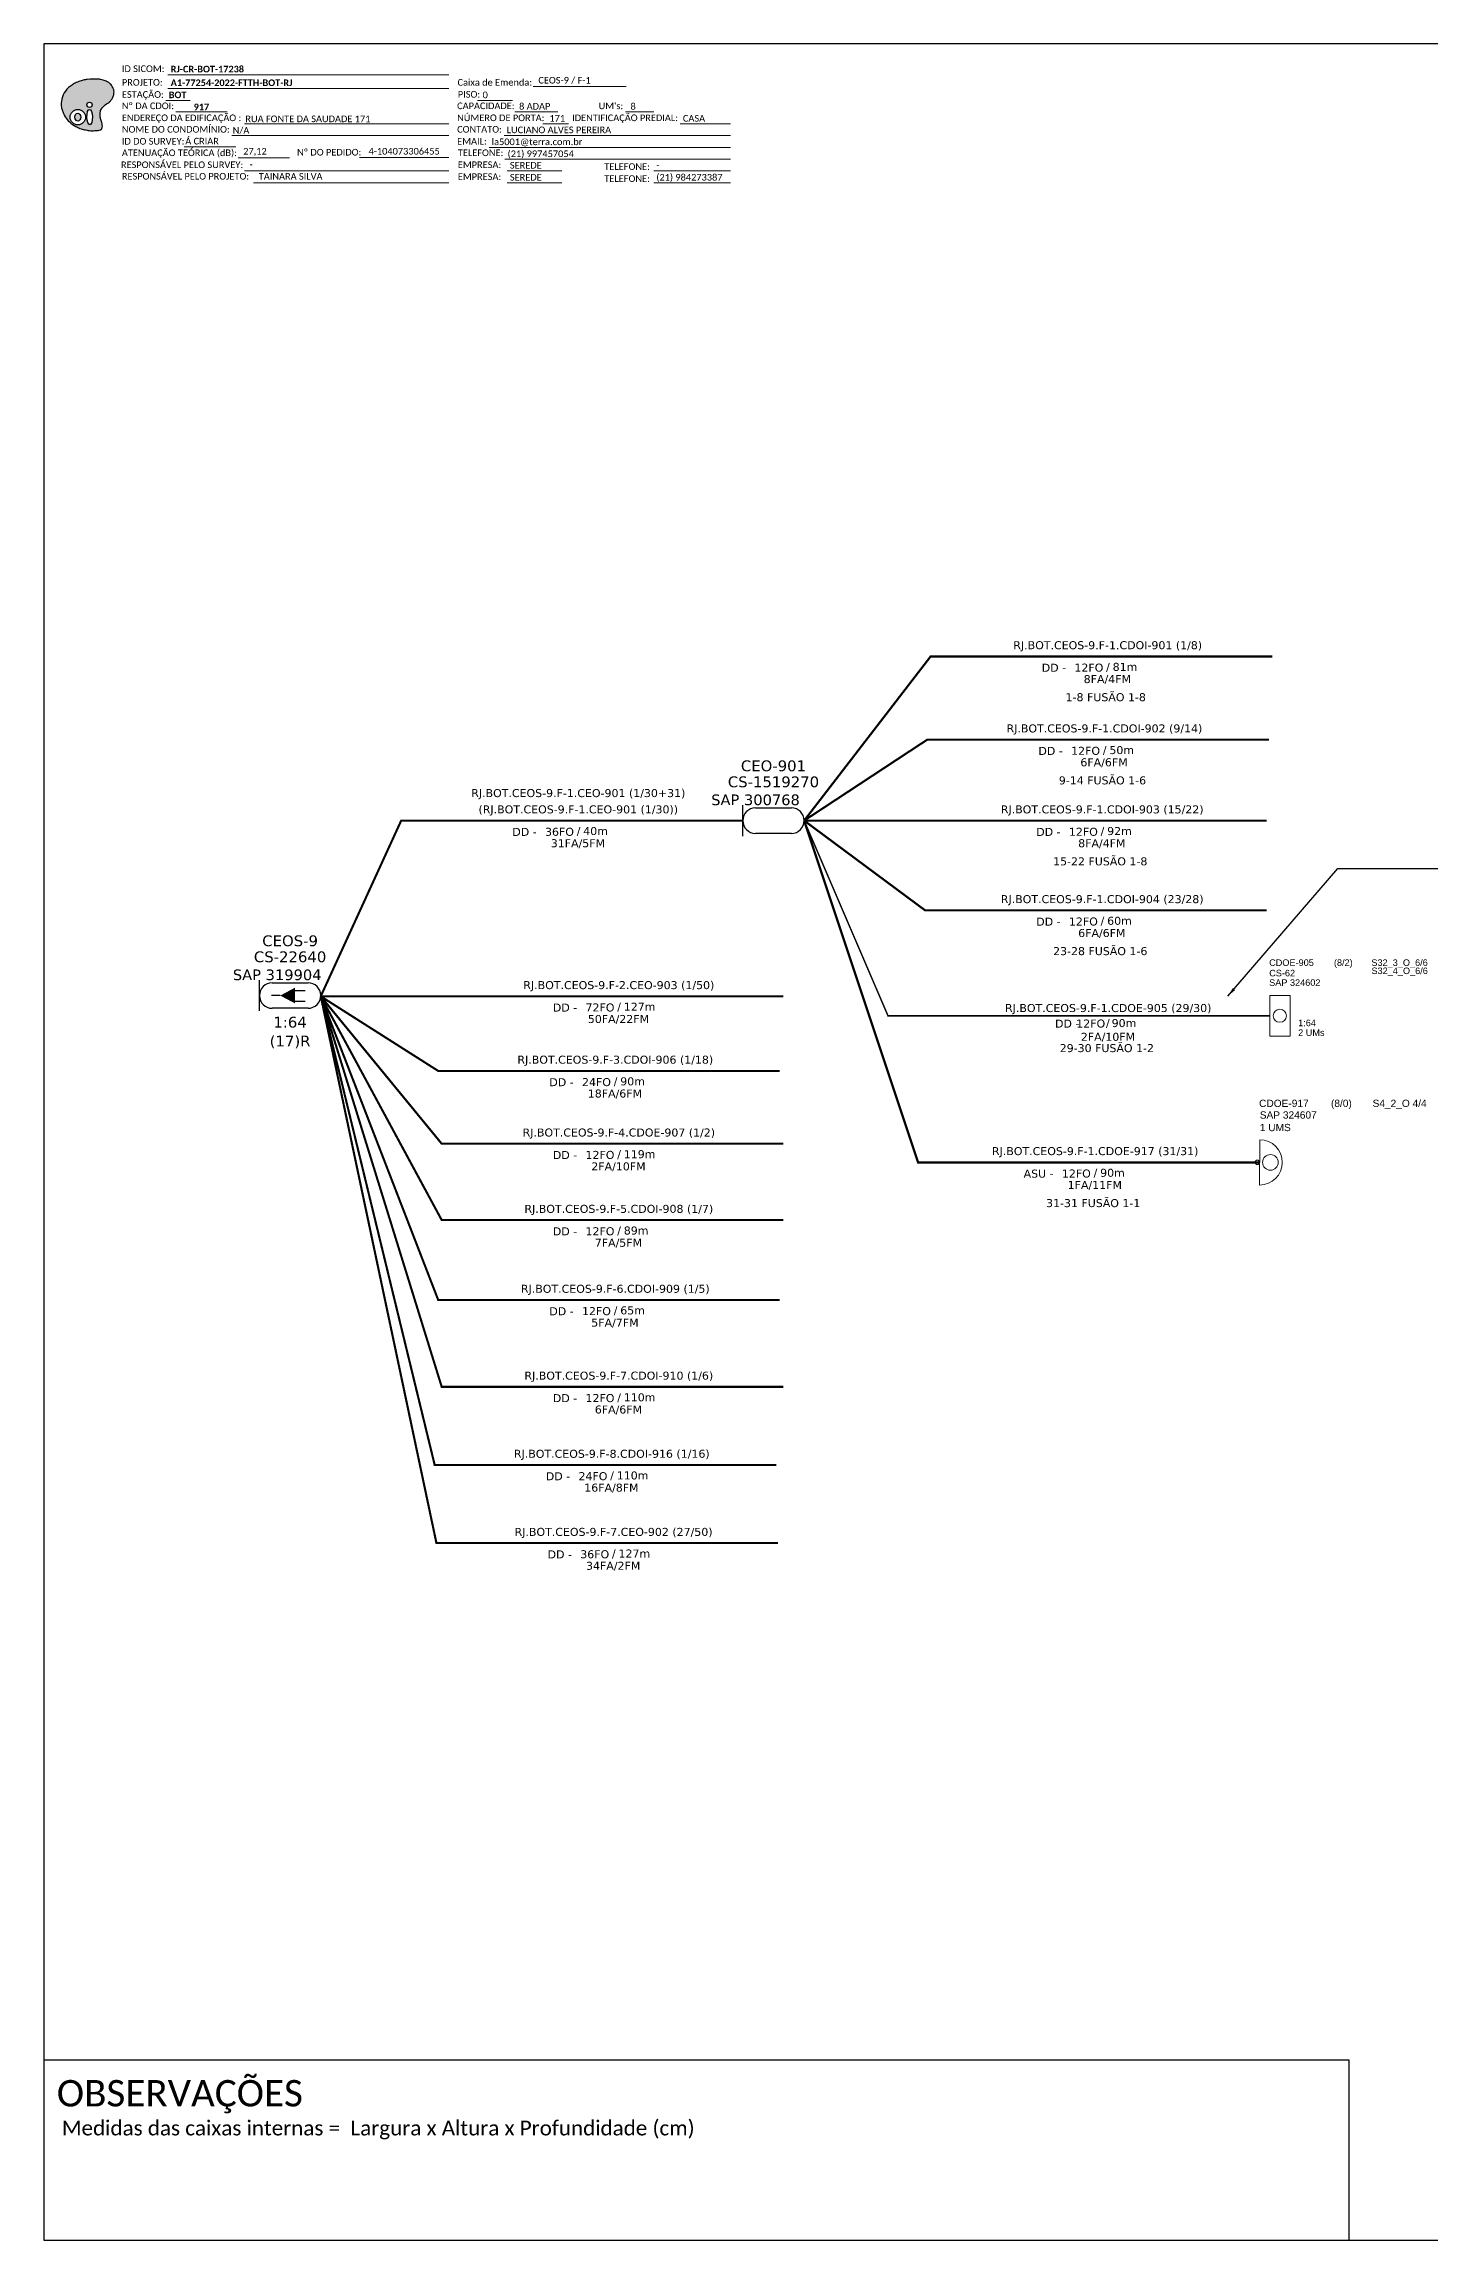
# Model space of a CAD drawing. Extents: x -89 to 749, y 705 to 1299.
# Drawn here: x -89 to 285, y 705 to 1299 of the extents above; entities that cross this region are included whole.
import ezdxf
from ezdxf.enums import TextEntityAlignment as Align

# ---------------------------------------------------------------- set-up
doc = ezdxf.new("R2010")
doc.units = 0
for name, color, linetype, lineweight in [("20.0-LEGENDA DOS CDO'S", 1, 'Continuous', 0), ('20.1-CDO_INTERIOR', 1, 'Continuous', 0), ('20.2-CDO_POSTE', 1, 'Continuous', 5), ('40.1-ETIQUETAS', 1, 'Continuous', 20)]:
    doc.layers.add(name, color=color, linetype=linetype, lineweight=lineweight)
for name, color, linetype in [('20.4-CEO', 1, 'Continuous'), ('20.4-CEOS', 1, 'Continuous'), ('20.5-CABO EM DUTO', 1, 'Continuous'), ('CD a instalar', 1, 'Continuous')]:
    doc.layers.add(name, color=color, linetype=linetype)
doc.styles.add('ARIAL', font='arial.ttf')
doc.styles.add('siredit', font='verdana.ttf')
doc.styles.get("Standard").update_dxf_attribs({"font": 'arial.ttf'})
doc.styles.add('WMF-Calibri0', font='calibri.ttf')
doc.styles.add('WMF-Calibri1', font='calibrib.ttf')
doc.linetypes.add('FENCELINE1', pattern='A,0.25,-0.1,[133,ltypeshp.shx,S=0.1,R=0,X=-0.1,Y=0],-0.1,1', length=1.45)
doc.dimstyles.new('ISO-25', dxfattribs={"dimtxt": 2.5, "dimasz": 2.5, "dimexe": 1.25, "dimexo": 0.625, "dimtad": 1, "dimtxsty": 'Standard', "dimcen": 2.5, "dimadec": 0, "dimazin": 0, "dimtfac": 1, "dimtmove": 0, "dimatfit": 3, "dimfxl": 0, "dimarcsym": 0})

# ---------------------------------------------------------------- blocks, each defined once
blk = doc.blocks.new('OI')
h = blk.add_hatch(color=40)
edge = h.paths.add_edge_path()
edge.add_spline(control_points=[(4.35, -0.67), (3.92, -0.99), (3.26, -1.5), (2.81, -2.59), (2.9, -3.5), (3.06, -4.27), (3.31, -4.85), (3.37, -5.39), (3.4, -5.88), (3.2, -6.4), (2.54, -6.61), (1.65, -6.63), (0.55, -6.67), (-0.56, -6.42), (-1.61, -6.14), (-2.77, -5.61), (-3.92, -4.77), (-4.89, -3.7), (-5.34, -2.65), (-5.6, -1.94), (-5.85, -0.96), (-5.71, 0.47), (-5.1, 2.02), (-4.14, 3.02), (-3.3, 3.61), (-2.37, 4.16), (-1.36, 4.44), (-0.56, 4.7), (0.79, 4.85), (2.24, 4.97), (3.79, 4.57), (4.67, 4.21), (5.44, 3.65), (5.76, 2.99), (6.03, 2.21), (6.01, 1.46), (5.72, 0.64), (5.31, 0.08), (4.88, -0.38), (4.51, -0.55), (4.35, -0.67)], knot_values=[0, 0, 0, 0, 1.60434, 2.417191, 3.427595, 4.282808, 4.776746, 5.304182, 5.888771, 6.258406, 6.858137, 7.79129, 8.986195, 10.124242, 11.187857, 12.242908, 13.953784, 15.414161, 16.515391, 17.349188, 17.675853, 19.552021, 21.515531, 22.568638, 23.63245, 24.621084, 25.782718, 26.745347, 27.142653, 29.870543, 31.004649, 31.921532, 32.709589, 33.801391, 34.042471, 35.192333, 35.971461, 36.628871, 37.254359, 37.836911, 37.836911, 37.836911, 37.836911], degree=3, periodic=0)
h.paths.add_polyline_path([(1.13, -0.87, -1), (-0.04, -0.87, -1)], flags=16)
edge = h.paths.add_edge_path(flags=16)
edge.add_ellipse((0.56, -3.59), major_axis=(-0.02, 1.71), ratio=0.361305, start_angle=0, end_angle=360)
h.paths.add_polyline_path([(-0.36, -3.62, -1), (-3.8, -3.62, -1)], flags=16)
edge = h.paths.add_edge_path(flags=0)
edge.add_ellipse((-2.08, -3.62), major_axis=(0, 0.885), ratio=0.758294, start_angle=0, end_angle=360)
at = {"color": 40}
for centre, radius in [((-2.08, -3.62), 1.72), ((0.54, -0.87), 0.587)]:
    blk.add_circle(centre, radius, dxfattribs=at)
blk.add_ellipse((-2.08, -3.62), major_axis=(0, 0.885), ratio=0.758294, start_param=-3.141592653589792, end_param=3.141592653589792, dxfattribs=at)
blk.add_ellipse((0.56, -3.59), major_axis=(-0.02, 1.71), ratio=0.361305, dxfattribs=at)
at = {"color": 40, "start_tangent": (-0.800898, -0.598801), "end_tangent": (-0.800898, -0.598801)}
blk.add_spline([(4.35, -0.67), (3.2, -1.78), (2.9, -2.54), (2.92, -3.55), (3.12, -4.38), (3.28, -4.85), (3.37, -5.37), (3.35, -5.95), (3.2, -6.29), (2.66, -6.55), (1.73, -6.63), (0.54, -6.62), (-0.58, -6.41), (-1.6, -6.11), (-2.56, -5.67), (-3.95, -4.67), (-4.89, -3.56), (-5.37, -2.56), (-5.64, -1.78), (-5.72, -1.46), (-5.63, 0.42), (-4.84, 2.22), (-4.13, 2.99), (-3.27, 3.62), (-2.4, 4.09), (-1.3, 4.47), (-0.37, 4.72), (0.02, 4.77), (2.75, 4.8), (3.85, 4.53), (4.69, 4.16), (5.31, 3.68), (5.85, 2.73), (5.93, 2.5), (5.94, 1.35), (5.67, 0.62), (5.29, 0.08), (4.84, -0.36), (4.35, -0.67)], degree=3, dxfattribs=at)
blk = doc.blocks.new('CEOS_UN_SC')
at = {"layer": '20.4-CEOS', "color": 0}
for p, q in [((-9.11, 2.39), (-2.39, 2.39)), ((-2.39, -2.39), (-9.11, -2.39))]:
    blk.add_line(p, q, dxfattribs=at)
for points in [[(-11.5, -2.89), (-11.5, 2.89)], [(-7.6, 0), (-9.22, 0)], [(-4.96, 0.95), (-2.92, 0.95)], [(-4.96, -1.04), (-2.92, -1.04)]]:
    blk.add_lwpolyline(points, dxfattribs=at)
blk.add_lwpolyline([(-7.6, 0, 0, 2.95, 0), (-4.83, 0, 2.95, 2.95, 0)], format="xyseb", dxfattribs=at)
for centre, start, end in [((-9.11, 0), 90, 270), ((-2.39, 0), 270, 90)]:
    blk.add_arc(centre, 2.39, start, end, dxfattribs=at)
at = {"layer": '20.4-CEOS', "color": 7, "style": 'siredit'}
for tag, height, p in [('LOCAL?', 2.03, (-5.75, 7.27)), ('NOME?', 2.03, (-5.75, 10.27)), ('TIPO?', 2, (-8.17, 3.89))]:
    blk.add_attdef(tag, text='', height=height, dxfattribs=at).set_placement(p, align=Align.MIDDLE_CENTER)
for tag, p in [('RACIO_SPLITAGEM', (-5.75, -3.97)), ('FIBRAS_RESERVA', (-5.75, -7.51))]:
    blk.add_attdef(tag, text='', height=2.03, dxfattribs=at).set_placement(p, align=Align.TOP_CENTER)
blk = doc.blocks.new('CEO_UN')
at = {"layer": '20.4-CEO', "color": 0}
for p, q in [((-9.11, 2.39), (-2.39, 2.39)), ((-2.39, -2.39), (-9.11, -2.39))]:
    blk.add_line(p, q, dxfattribs=at)
blk.add_lwpolyline([(-11.5, -2.89), (-11.5, 2.89)], dxfattribs=at)
for centre, start, end in [((-9.11, 0), 90, 270), ((-2.39, 0), 270, 90)]:
    blk.add_arc(centre, 2.39, start, end, dxfattribs=at)
at = {"layer": '20.4-CEO', "color": 7, "style": 'siredit'}
for tag, height, p in [('LOCAL?', 2.03, (-5.75, 7.27)), ('NOME?', 2.03, (-5.75, 10.27)), ('TIPO?', 2, (-9.11, 3.89))]:
    blk.add_attdef(tag, text='', height=height, dxfattribs=at).set_placement(p, align=Align.MIDDLE_CENTER)
blk.add_attdef('FIBRAS_RESERVA', text='', height=2.03, dxfattribs=at).set_placement((-5.75, -3.97), align=Align.TOP_CENTER)
blk = doc.blocks.new('ETIQUETA_RS5F')
at = {"layer": '40.1-ETIQUETAS', "color": 0, "style": 'siredit'}
blk.add_text('/', height=1.5, dxfattribs=at).set_placement((1.58, -1.95), align=Align.MIDDLE_RIGHT)
for tag, p in [('ETIQUETA_R_PRIMARIA', (1.21, 4.1)), ('ETIQUETA_R_SECUNDARIA', (1.21, 2.1)), ('F_ATIVAS/F_MORTAS', (1.14, -4.24))]:
    blk.add_attdef(tag, text='', height=1.5, dxfattribs=at).set_placement(p, align=Align.MIDDLE_CENTER)
for tag, p in [('TIPO_CABO', (-6.58, -2.12)), ('CAP_CABO', (0.4, -2.09))]:
    blk.add_attdef(tag, text='', height=1.5, dxfattribs=at).set_placement(p, align=Align.MIDDLE_RIGHT)
blk.add_attdef('METROS', text='', height=1.5, dxfattribs=at).set_placement((2.14, -1.95), align=Align.MIDDLE_LEFT)
for tag, p in [('FUSÃO_1', (0.85, -8.39)), ('FUSÃO_2', (0.85, -10.6)), ('FUSÃO_3', (0.85, -12.93)), ('FUSÃO_4', (0.85, -15.14)), ('FUSÃO_5', (0.85, -17.16))]:
    blk.add_attdef(tag, text='', height=1.5, dxfattribs=at).set_placement(p, align=Align.CENTER)
blk = doc.blocks.new('PDO_PST')
at = {"color": 0}
blk.add_line((2.5, 0), (-2.5, 0), dxfattribs=at)
for centre, radius in [((0, 1.19), 0.862), ((0, -0.25), 0.25)]:
    blk.add_circle(centre, radius, dxfattribs=at)
blk.add_arc((0, 0), 2.5, 0, 180, dxfattribs=at)

msp = doc.modelspace()

# ---------------------------------------------------------------- linework, layer by layer
msp.add_lwpolyline([(-89.32, 705.02), (749.25, 705.02), (749.25, 1299.02), (-89.32, 1299.02), (-89.32, 705.02)])
at = {"color": 7, "lineweight": 0}
for points in [[(-55.85, 1290.67), (20.13, 1290.67)], [(-56.36, 1283.7), (-49.81, 1283.7)], [(-55.85, 1286.98), (20.13, 1286.98)], [(27.92, 1283.75), (37.41, 1283.75)], [(42.97, 1287.47), (68.1, 1287.47)], [(-53.7, 1280.63), (-39.76, 1280.63)], [(-35.13, 1277.4), (20.13, 1277.4)], [(37.97, 1280.63), (49.59, 1280.63)], [(45.56, 1277.4), (52.5, 1277.4)], [(67.91, 1280.63), (75.58, 1280.63)], [(82.73, 1277.4), (96.29, 1277.4)], [(-51.38, 1271.22), (-37.44, 1271.22)], [(-38.54, 1274.28), (20.13, 1274.28)], [(35.09, 1274.28), (96.32, 1274.28)], [(-36.84, 1268.25), (-22.9, 1268.25)], [(-4.01, 1268.26), (20.14, 1268.26)], [(31.05, 1271.05), (96.32, 1271.05)], [(35.33, 1267.81), (96.32, 1267.81)], [(-35.13, 1264.7), (20.13, 1264.7)], [(-32.64, 1261.46), (20.13, 1261.46)], [(35.94, 1264.7), (50.74, 1264.7)], [(35.94, 1261.46), (50.74, 1261.46)], [(75.55, 1264.7), (96.32, 1264.7)], [(75.55, 1261.46), (96.32, 1261.46)]]:
    msp.add_lwpolyline(points, dxfattribs=at)
at = {"color": 7}
for points in [[(-89.24, 753.78), (263.44, 753.78)], [(263.44, 753.78), (263.44, 705.02)]]:
    msp.add_lwpolyline(points, dxfattribs=at)
at = {"layer": '20.1-CDO_INTERIOR', "color": 3, "lineweight": 18}
msp.add_lwpolyline([(242.08, 1041.68), (242.08, 1030.63)], dxfattribs=at)
msp.add_lwpolyline([(247.6, 1030.63), (247.6, 1041.68), (242.08, 1041.68), (242.08, 1030.63)], close=True, dxfattribs=at)
msp.add_circle((244.84, 1036.16), 1.77, dxfattribs=at)
at = {"layer": '20.5-CABO EM DUTO', "color": 7, "linetype": 'ByBlock'}
for points in [[(242.76, 1133.35, 0.577, 0.577, 0), (150.41, 1133.35, 0.577, 0.577, 0), (150.41, 1133.35, 0.577, 0.577, 0), (116.22, 1088.95, 0, 0, 0)], [(241.27, 1064.68, 0.577, 0.577, 0), (148.92, 1064.68, 0.577, 0.577, 0), (116.22, 1088.95, 0, 0, 0)], [(109.63, 1021.25, 0.577, 0.577, 0), (17.27, 1021.25, 0.577, 0.577, 0), (-14.48, 1041.43, 0, 0, 0)], [(110.58, 1001.55, 0.577, 0.577, 0), (18.23, 1001.55, 0.577, 0.577, 0), (18.23, 1001.55, 0.577, 0.577, 0), (-14.48, 1041.43, 0, 0, 0)], [(110.58, 980.9, 0.577, 0.577, 0), (18.23, 980.9, 0.577, 0.577, 0), (-14.48, 1041.43, 0, 0, 0)]]:
    msp.add_lwpolyline(points, format="xyseb", dxfattribs=at)
at = {"layer": '20.5-CABO EM DUTO', "color": 9, "linetype": 'ByBlock', "const_width": 0.577}
msp.add_lwpolyline([(241.87, 1110.85), (149.51, 1110.85), (116.22, 1088.95)], dxfattribs=at)
at = {"layer": '20.5-CABO EM DUTO', "color": 5, "linetype": 'ByBlock', "ltscale": 0.12, "const_width": 0.577}
msp.add_lwpolyline([(99.62, 1088.95), (7.27, 1088.95), (7.27, 1088.95), (-14.48, 1041.43)], dxfattribs=at)
at = {"layer": '20.5-CABO EM DUTO', "color": 7, "linetype": 'ByBlock', "const_width": 0.577}
for points in [[(116.22, 1088.95), (241.27, 1088.95)], [(-14.48, 1041.43), (110.58, 1041.43)]]:
    msp.add_lwpolyline(points, dxfattribs=at)
at = {"layer": '20.5-CABO EM DUTO', "color": 3, "linetype": 'ByBlock'}
msp.add_lwpolyline([(242.08, 1036.16, 0.4, 0.4, 0), (138.89, 1036.15, 0.4, 0.4, 0), (138.89, 1036.15, 0.4, 0.4, 0), (116.22, 1088.95, 0, 0, 0)], format="xyseb", dxfattribs=at)
at = {"layer": '20.5-CABO EM DUTO', "color": 7, "linetype": 'ByBlock', "ltscale": 0.12, "const_width": 0.577}
for points in [[(109.63, 959.3), (17.28, 959.3), (17.28, 959.3), (-14.48, 1041.43)], [(110.58, 935.79), (18.23, 935.79), (18.23, 935.79), (-14.48, 1041.43)], [(109.16, 893.54), (16.8, 893.54), (16.8, 893.54), (-14.47, 1041.43)]]:
    msp.add_lwpolyline(points, dxfattribs=at)
at = {"layer": '20.5-CABO EM DUTO', "color": 9, "linetype": 'ByBlock', "ltscale": 0.12, "const_width": 0.577}
msp.add_lwpolyline([(108.68, 914.66), (16.33, 914.66), (16.33, 914.66), (-14.47, 1041.43)], dxfattribs=at)
at = {"layer": 'CD a instalar', "linetype": 'FENCELINE1', "ltscale": 8, "const_width": 0.637}
msp.add_lwpolyline([(239.37, 996.52), (147.02, 996.52), (147.02, 996.52), (116.22, 1088.95)], dxfattribs=at)

# ---------------------------------------------------------------- block references
at = {"color": 7, "xscale": 1.213923925163967, "yscale": 1.213923925163967, "zscale": 1.213923925163967, "rotation": 0.1532896023949059}
msp.add_blockref('OI', (-77.65, 1283.61), dxfattribs=at)
at = {"layer": '20.2-CDO_POSTE', "color": 1, "linetype": 'Continuous', "xscale": 2.453070071173822, "yscale": 2.453070071173826, "zscale": 2.453070071173824, "rotation": 269.882008258618}
msp.add_blockref('PDO_PST', (239.37, 996.52), dxfattribs=at)
at = {"layer": '20.4-CEO', "color": 5}
ref = msp.add_blockref('CEO_UN', (116.22, 1088.95), dxfattribs=dict(at, xscale=1.442703779559976, yscale=1.442703779559976, zscale=1.442703779559976))
ref.add_attrib('NOME?', 'CEO-901', dxfattribs={"color": 7, "height": 2.925, "style": 'siredit'}).set_placement((107.92, 1103.77), align=Align.MIDDLE_CENTER)
ref.add_attrib('LOCAL?', 'CS-1519270', dxfattribs={"color": 7, "height": 2.925, "style": 'siredit'}).set_placement((107.92, 1099.44), align=Align.MIDDLE_CENTER)
ref.add_attrib('TIPO?', 'SAP 300768', dxfattribs={"color": 7, "height": 2.885, "style": 'siredit'}).set_placement((103.07, 1094.57), align=Align.MIDDLE_CENTER)
at = {"layer": '20.4-CEOS', "color": 5, "xscale": 1.442703779559976, "yscale": 1.442703779559976, "zscale": 1.442703779559976}
msp.add_blockref('CEOS_UN_SC', (-14.47, 1041.63), dxfattribs=at).add_auto_attribs({'NOME?': 'CEOS-9', 'LOCAL?': 'CS-22640', 'TIPO?': 'SAP 319904', 'RACIO_SPLITAGEM': '1:64', 'FIBRAS_RESERVA': '(17)R'})
at = {"layer": '40.1-ETIQUETAS', "color": 7}
ref = msp.add_blockref('ETIQUETA_RS5F', (196.58, 1133.35), dxfattribs=dict(at, xscale=1.442703779559976, yscale=1.442703779559976, zscale=1.442703779559976))
ref.add_attrib('ETIQUETA_R_SECUNDARIA', 'RJ.BOT.CEOS-9.F-1.CDOI-901 (1/8)', dxfattribs={"color": 0, "height": 2.1641, "style": 'siredit'}).set_placement((198.29, 1136.39), align=Align.MIDDLE_CENTER)
ref.add_attrib('TIPO_CABO', 'DD -', dxfattribs={"color": 0, "height": 2.164, "style": 'siredit'}).set_placement((187.04, 1130.3), align=Align.MIDDLE_RIGHT)
ref.add_attrib('CAP_CABO', '12FO', dxfattribs={"color": 0, "height": 2.164, "style": 'siredit'}).set_placement((197.11, 1130.33), align=Align.MIDDLE_RIGHT)
ref.add_attrib('METROS', '81m', dxfattribs={"color": 0, "height": 2.164, "style": 'siredit'}).set_placement((199.63, 1130.53), align=Align.MIDDLE_LEFT)
ref.add_attrib('F_ATIVAS/F_MORTAS', '8FA/4FM', dxfattribs={"color": 0, "height": 2.164, "style": 'siredit'}).set_placement((198.19, 1127.23), align=Align.MIDDLE_CENTER)
ref.add_attrib('FUSÃO_1', '1-8 FUSÃO 1-8', dxfattribs={"color": 0, "height": 2.1641, "style": 'siredit'}).set_placement((197.76, 1121.25), align=Align.CENTER)
at = {"layer": '40.1-ETIQUETAS', "color": 9}
ref = msp.add_blockref('ETIQUETA_RS5F', (195.69, 1110.85), dxfattribs=dict(at, xscale=1.442703779559976, yscale=1.442703779559976, zscale=1.442703779559976))
ref.add_attrib('ETIQUETA_R_SECUNDARIA', 'RJ.BOT.CEOS-9.F-1.CDOI-902 (9/14)', dxfattribs={"color": 0, "height": 2.1641, "style": 'siredit'}).set_placement((197.4, 1113.89), align=Align.MIDDLE_CENTER)
ref.add_attrib('TIPO_CABO', 'DD -', dxfattribs={"color": 0, "height": 2.164, "style": 'siredit'}).set_placement((186.14, 1107.8), align=Align.MIDDLE_RIGHT)
ref.add_attrib('CAP_CABO', '12FO', dxfattribs={"color": 0, "height": 2.164, "style": 'siredit'}).set_placement((196.22, 1107.83), align=Align.MIDDLE_RIGHT)
ref.add_attrib('METROS', '50m', dxfattribs={"color": 0, "height": 2.164, "style": 'siredit'}).set_placement((198.74, 1108.03), align=Align.MIDDLE_LEFT)
ref.add_attrib('F_ATIVAS/F_MORTAS', '6FA/6FM', dxfattribs={"color": 0, "height": 2.164, "style": 'siredit'}).set_placement((197.29, 1104.73), align=Align.MIDDLE_CENTER)
ref.add_attrib('FUSÃO_1', '9-14 FUSÃO 1-6', dxfattribs={"color": 0, "height": 2.1641, "style": 'siredit'}).set_placement((196.87, 1098.75), align=Align.CENTER)
at = {"layer": '40.1-ETIQUETAS', "color": 7}
ref = msp.add_blockref('ETIQUETA_RS5F', (195.09, 1088.95), dxfattribs=dict(at, xscale=1.442703779559976, yscale=1.442703779559976, zscale=1.442703779559976))
ref.add_attrib('ETIQUETA_R_SECUNDARIA', 'RJ.BOT.CEOS-9.F-1.CDOI-903 (15/22)', dxfattribs={"color": 0, "height": 2.1641, "style": 'siredit'}).set_placement((196.8, 1091.99), align=Align.MIDDLE_CENTER)
ref.add_attrib('TIPO_CABO', 'DD -', dxfattribs={"color": 0, "height": 2.164, "style": 'siredit'}).set_placement((185.55, 1085.9), align=Align.MIDDLE_RIGHT)
ref.add_attrib('CAP_CABO', '12FO', dxfattribs={"color": 0, "height": 2.164, "style": 'siredit'}).set_placement((195.62, 1085.93), align=Align.MIDDLE_RIGHT)
ref.add_attrib('METROS', '92m', dxfattribs={"color": 0, "height": 2.164, "style": 'siredit'}).set_placement((198.14, 1086.13), align=Align.MIDDLE_LEFT)
ref.add_attrib('F_ATIVAS/F_MORTAS', '8FA/4FM', dxfattribs={"color": 0, "height": 2.164, "style": 'siredit'}).set_placement((196.7, 1082.83), align=Align.MIDDLE_CENTER)
ref.add_attrib('FUSÃO_1', '15-22 FUSÃO 1-8', dxfattribs={"color": 0, "height": 2.1641, "style": 'siredit'}).set_placement((196.27, 1076.85), align=Align.CENTER)
ref = msp.add_blockref('ETIQUETA_RS5F', (64.4, 1041.43), dxfattribs=dict(at, xscale=1.442703779559976, yscale=1.442703779559976, zscale=1.442703779559976))
ref.add_attrib('ETIQUETA_R_SECUNDARIA', 'RJ.BOT.CEOS-9.F-2.CEO-903 (1/50)', dxfattribs={"color": 0, "height": 2.1641, "style": 'siredit'}).set_placement((66.11, 1044.46), align=Align.MIDDLE_CENTER)
ref.add_attrib('TIPO_CABO', 'DD -', dxfattribs={"color": 0, "height": 2.164, "style": 'siredit'}).set_placement((54.86, 1038.38), align=Align.MIDDLE_RIGHT)
ref.add_attrib('CAP_CABO', '72FO', dxfattribs={"color": 0, "height": 2.164, "style": 'siredit'}).set_placement((64.93, 1038.41), align=Align.MIDDLE_RIGHT)
ref.add_attrib('METROS', '127m', dxfattribs={"color": 0, "height": 2.164, "style": 'siredit'}).set_placement((67.45, 1038.61), align=Align.MIDDLE_LEFT)
ref.add_attrib('F_ATIVAS/F_MORTAS', '50FA/22FM', dxfattribs={"color": 0, "height": 2.164, "style": 'siredit'}).set_placement((66.01, 1035.3), align=Align.MIDDLE_CENTER)
ref = msp.add_blockref('ETIQUETA_RS5F', (63.45, 1021.25), dxfattribs=dict(at, xscale=1.442703779559976, yscale=1.442703779559976, zscale=1.442703779559976))
ref.add_attrib('ETIQUETA_R_SECUNDARIA', 'RJ.BOT.CEOS-9.F-3.CDOI-906 (1/18)', dxfattribs={"color": 0, "height": 2.1641, "style": 'siredit'}).set_placement((65.16, 1024.29), align=Align.MIDDLE_CENTER)
ref.add_attrib('TIPO_CABO', 'DD -', dxfattribs={"color": 0, "height": 2.164, "style": 'siredit'}).set_placement((53.91, 1018.2), align=Align.MIDDLE_RIGHT)
ref.add_attrib('CAP_CABO', '24FO', dxfattribs={"color": 0, "height": 2.164, "style": 'siredit'}).set_placement((63.98, 1018.23), align=Align.MIDDLE_RIGHT)
ref.add_attrib('METROS', '90m', dxfattribs={"color": 0, "height": 2.164, "style": 'siredit'}).set_placement((66.5, 1018.43), align=Align.MIDDLE_LEFT)
ref.add_attrib('F_ATIVAS/F_MORTAS', '18FA/6FM', dxfattribs={"color": 0, "height": 2.164, "style": 'siredit'}).set_placement((65.06, 1015.13), align=Align.MIDDLE_CENTER)
ref = msp.add_blockref('ETIQUETA_RS5F', (64.41, 1001.55), dxfattribs=dict(at, xscale=1.442703779559976, yscale=1.442703779559976, zscale=1.442703779559976))
ref.add_attrib('ETIQUETA_R_SECUNDARIA', 'RJ.BOT.CEOS-9.F-4.CDOE-907 (1/2)', dxfattribs={"color": 0, "height": 2.1641, "style": 'siredit'}).set_placement((66.11, 1004.59), align=Align.MIDDLE_CENTER)
ref.add_attrib('TIPO_CABO', 'DD -', dxfattribs={"color": 0, "height": 2.164, "style": 'siredit'}).set_placement((54.86, 998.5), align=Align.MIDDLE_RIGHT)
ref.add_attrib('CAP_CABO', '12FO', dxfattribs={"color": 0, "height": 2.164, "style": 'siredit'}).set_placement((64.93, 998.53), align=Align.MIDDLE_RIGHT)
ref.add_attrib('METROS', '119m', dxfattribs={"color": 0, "height": 2.164, "style": 'siredit'}).set_placement((67.45, 998.73), align=Align.MIDDLE_LEFT)
ref.add_attrib('F_ATIVAS/F_MORTAS', '2FA/10FM', dxfattribs={"color": 0, "height": 2.164, "style": 'siredit'}).set_placement((66.01, 995.43), align=Align.MIDDLE_CENTER)
ref = msp.add_blockref('ETIQUETA_RS5F', (64.4, 980.9), dxfattribs=dict(at, xscale=1.442703779559976, yscale=1.442703779559976, zscale=1.442703779559976))
ref.add_attrib('ETIQUETA_R_SECUNDARIA', 'RJ.BOT.CEOS-9.F-5.CDOI-908 (1/7)', dxfattribs={"color": 0, "height": 2.1641, "style": 'siredit'}).set_placement((66.11, 983.94), align=Align.MIDDLE_CENTER)
ref.add_attrib('TIPO_CABO', 'DD -', dxfattribs={"color": 0, "height": 2.164, "style": 'siredit'}).set_placement((54.86, 977.85), align=Align.MIDDLE_RIGHT)
ref.add_attrib('CAP_CABO', '12FO', dxfattribs={"color": 0, "height": 2.164, "style": 'siredit'}).set_placement((64.93, 977.88), align=Align.MIDDLE_RIGHT)
ref.add_attrib('METROS', '89m', dxfattribs={"color": 0, "height": 2.164, "style": 'siredit'}).set_placement((67.45, 978.08), align=Align.MIDDLE_LEFT)
ref.add_attrib('F_ATIVAS/F_MORTAS', '7FA/5FM', dxfattribs={"color": 0, "height": 2.164, "style": 'siredit'}).set_placement((66.01, 974.78), align=Align.MIDDLE_CENTER)
ref = msp.add_blockref('ETIQUETA_RS5F', (63.45, 959.3), dxfattribs=dict(at, xscale=1.442703779559976, yscale=1.442703779559976, zscale=1.442703779559976))
ref.add_attrib('ETIQUETA_R_SECUNDARIA', 'RJ.BOT.CEOS-9.F-6.CDOI-909 (1/5)', dxfattribs={"color": 0, "height": 2.1641, "style": 'siredit'}).set_placement((65.16, 962.33), align=Align.MIDDLE_CENTER)
ref.add_attrib('TIPO_CABO', 'DD -', dxfattribs={"color": 0, "height": 2.164, "style": 'siredit'}).set_placement((53.91, 956.24), align=Align.MIDDLE_RIGHT)
ref.add_attrib('CAP_CABO', '12FO', dxfattribs={"color": 0, "height": 2.164, "style": 'siredit'}).set_placement((63.98, 956.28), align=Align.MIDDLE_RIGHT)
ref.add_attrib('METROS', '65m', dxfattribs={"color": 0, "height": 2.164, "style": 'siredit'}).set_placement((66.5, 956.48), align=Align.MIDDLE_LEFT)
ref.add_attrib('F_ATIVAS/F_MORTAS', '5FA/7FM', dxfattribs={"color": 0, "height": 2.164, "style": 'siredit'}).set_placement((65.06, 953.17), align=Align.MIDDLE_CENTER)
ref = msp.add_blockref('ETIQUETA_RS5F', (64.41, 935.79), dxfattribs=dict(at, xscale=1.442703779559976, yscale=1.442703779559976, zscale=1.442703779559976))
ref.add_attrib('ETIQUETA_R_SECUNDARIA', 'RJ.BOT.CEOS-9.F-7.CDOI-910 (1/6)', dxfattribs={"color": 0, "height": 2.1641, "style": 'siredit'}).set_placement((66.11, 938.83), align=Align.MIDDLE_CENTER)
ref.add_attrib('TIPO_CABO', 'DD -', dxfattribs={"color": 0, "height": 2.164, "style": 'siredit'}).set_placement((54.86, 932.74), align=Align.MIDDLE_RIGHT)
ref.add_attrib('CAP_CABO', '12FO', dxfattribs={"color": 0, "height": 2.164, "style": 'siredit'}).set_placement((64.93, 932.77), align=Align.MIDDLE_RIGHT)
ref.add_attrib('METROS', '110m', dxfattribs={"color": 0, "height": 2.164, "style": 'siredit'}).set_placement((67.45, 932.97), align=Align.MIDDLE_LEFT)
ref.add_attrib('F_ATIVAS/F_MORTAS', '6FA/6FM', dxfattribs={"color": 0, "height": 2.164, "style": 'siredit'}).set_placement((66.01, 929.67), align=Align.MIDDLE_CENTER)
at = {"layer": '40.1-ETIQUETAS', "color": 9}
ref = msp.add_blockref('ETIQUETA_RS5F', (62.5, 914.66), dxfattribs=dict(at, xscale=1.442703779559976, yscale=1.442703779559976, zscale=1.442703779559976))
ref.add_attrib('ETIQUETA_R_SECUNDARIA', 'RJ.BOT.CEOS-9.F-8.CDOI-916 (1/16)', dxfattribs={"color": 0, "height": 2.1641, "style": 'siredit'}).set_placement((64.21, 917.7), align=Align.MIDDLE_CENTER)
ref.add_attrib('TIPO_CABO', 'DD -', dxfattribs={"color": 0, "height": 2.164, "style": 'siredit'}).set_placement((52.96, 911.61), align=Align.MIDDLE_RIGHT)
ref.add_attrib('CAP_CABO', '24FO', dxfattribs={"color": 0, "height": 2.164, "style": 'siredit'}).set_placement((63.03, 911.64), align=Align.MIDDLE_RIGHT)
ref.add_attrib('METROS', '110m', dxfattribs={"color": 0, "height": 2.164, "style": 'siredit'}).set_placement((65.55, 911.84), align=Align.MIDDLE_LEFT)
ref.add_attrib('F_ATIVAS/F_MORTAS', '16FA/8FM', dxfattribs={"color": 0, "height": 2.164, "style": 'siredit'}).set_placement((64.11, 908.54), align=Align.MIDDLE_CENTER)
at = {"layer": '40.1-ETIQUETAS', "color": 7}
ref = msp.add_blockref('ETIQUETA_RS5F', (62.98, 893.54), dxfattribs=dict(at, xscale=1.442703779559976, yscale=1.442703779559976, zscale=1.442703779559976))
ref.add_attrib('ETIQUETA_R_SECUNDARIA', 'RJ.BOT.CEOS-9.F-7.CEO-902 (27/50)', dxfattribs={"color": 0, "height": 2.1641, "style": 'siredit'}).set_placement((64.69, 896.57), align=Align.MIDDLE_CENTER)
ref.add_attrib('TIPO_CABO', 'DD -', dxfattribs={"color": 0, "height": 2.164, "style": 'siredit'}).set_placement((53.44, 890.48), align=Align.MIDDLE_RIGHT)
ref.add_attrib('CAP_CABO', '36FO', dxfattribs={"color": 0, "height": 2.164, "style": 'siredit'}).set_placement((63.51, 890.52), align=Align.MIDDLE_RIGHT)
ref.add_attrib('METROS', '127m', dxfattribs={"color": 0, "height": 2.164, "style": 'siredit'}).set_placement((66.03, 890.72), align=Align.MIDDLE_LEFT)
ref.add_attrib('F_ATIVAS/F_MORTAS', '34FA/2FM', dxfattribs={"color": 0, "height": 2.164, "style": 'siredit'}).set_placement((64.58, 887.41), align=Align.MIDDLE_CENTER)

# ---------------------------------------------------------------- texts
at = {"color": 7, "lineweight": 0, "style": 'WMF-Calibri0'}
for s, height, p in [('PROJETO:', 1.793, (-68.25, 1287.73)), ('ID SICOM:', 1.793, (-68.25, 1291.42)), ('Caixa de Emenda:', 1.7927, (22.51, 1287.73)), ('ESTAÇÃO:', 1.793, (-68.25, 1284.45)), ('Nº DA CDOI:', 1.7927, (-68.25, 1281.38)), ('CAPACIDADE:', 1.7927, (22.4, 1281.38)), ('PISO:', 1.793, (22.58, 1284.49)), ("UM's:", 1.793, (60.64, 1281.38)), ('ENDEREÇO DA EDIFICAÇÃO :', 1.7927, (-68.25, 1278.14)), ('NOME DO CONDOMÍNIO:', 1.7927, (-68.25, 1275.03)), ('NÚMERO DE PORTA:', 1.7927, (22.4, 1278.14)), ('IDENTIFICAÇÃO PREDIAL:', 1.7927, (53.48, 1278.14)), ('ID DO SURVEY:', 1.7927, (-68.25, 1271.79)), ('CONTATO:', 1.793, (22.4, 1275.03)), ('EMAIL:', 1.793, (22.4, 1271.79)), ('RESPONSÁVEL PELO SURVEY:', 1.7927, (-68.49, 1265.44)), ('ATENUAÇÃO TEÓRICA (dB):', 1.7927, (-68.25, 1268.68)), ('Nº DO PEDIDO:', 1.7927, (-20.88, 1268.84)), ('TELEFONE:', 1.793, (22.58, 1268.68)), ('EMPRESA:', 1.793, (22.58, 1265.44)), ('TELEFONE:', 1.793, (62.19, 1264.94)), ('RESPONSÁVEL PELO PROJETO:', 1.7927, (-68.25, 1262.33)), ('EMPRESA:', 1.793, (22.58, 1262.21)), ('TELEFONE:', 1.793, (62.19, 1261.7))]:
    msp.add_text(s, height=height, dxfattribs=at).set_placement(p)
at = {"color": 7}
for s, height, style, p in [('A1-77254-2022-FTTH-BOT-RJ', 1.7927, 'WMF-Calibri1', (-55.05, 1287.63)), ('RJ-CR-BOT-17238', 1.7927, 'WMF-Calibri1', (-55.05, 1291.32)), ('CEOS-9 / F-1', 1.7927, 'WMF-Calibri0', (44.36, 1288.31)), ('BOT', 1.793, 'WMF-Calibri1', (-55.57, 1284.35)), ('0', 1.79, 'WMF-Calibri0', (29.28, 1284.34)), ('8 ADAP', 1.793, 'WMF-Calibri0', (39.15, 1281.25)), ('8', 1.79, 'WMF-Calibri0', (69.27, 1281.23)), ('RUA FONTE DA SAUDADE 171', 1.7927, 'WMF-Calibri0', (-34.86, 1277.86)), ('171', 1.793, 'WMF-Calibri0', (47.34, 1278)), ('CASA', 1.793, 'WMF-Calibri0', (83.43, 1278)), ('Á CRIAR', 1.793, 'WMF-Calibri0', (-51.11, 1271.83)), ('N/A', 1.793, 'WMF-Calibri0', (-38.28, 1274.74)), ('la5001@terra.com.br', 1.7927, 'WMF-Calibri0', (31.75, 1271.65)), ('LUCIANO ALVES PEREIRA', 1.7927, 'WMF-Calibri0', (35.79, 1274.88)), ('27,12', 1.793, 'WMF-Calibri0', (-35.45, 1269.09)), ('-', 1.79, 'WMF-Calibri0', (-33.73, 1265.54)), (' 4-104073306455', 1.7927, 'WMF-Calibri0', (-2.2, 1269.1)), ('(21) 997457054', 1.7927, 'WMF-Calibri0', (36.04, 1268.41)), ('SEREDE', 1.793, 'WMF-Calibri0', (36.65, 1265.3)), ('-', 1.79, 'WMF-Calibri0', (76.25, 1265.3)), ('TAINARA SILVA', 1.7927, 'WMF-Calibri0', (-31.24, 1262.3)), ('SEREDE', 1.793, 'WMF-Calibri0', (36.65, 1262.06)), ('(21) 984273387', 1.7927, 'WMF-Calibri0', (76.25, 1262.06)), ('OBSERVAÇÕES', 7.1308, 'WMF-Calibri0', (-85.83, 741.17))]:
    msp.add_text(s, height=height, dxfattribs=dict(at, style=style)).set_placement(p)
at = {"color": 7, "style": 'WMF-Calibri1'}
msp.add_text('917', height=1.793, dxfattribs=at).set_placement((-46.73, 1281.09), align=Align.CENTER)
at = {"color": 7, "insert": (-84.48, 737.33), "char_height": 4, "width": 658.8434, "attachment_point": 1, "style": 'WMF-Calibri0'}
msp.add_mtext('Medidas das caixas internas =  Largura x Altura x Profundidade (cm)', dxfattribs=at)
at = {"layer": "20.0-LEGENDA DOS CDO'S", "color": 3, "style": 'ARIAL'}
for s, height, p in [('CDOE-905', 1.768, (241.94, 1049.65)), ('S32_3_O_6/6', 1.7683, (269.58, 1049.65)), ('SAP 324602', 1.768, (241.94, 1044.25)), ('CS-62', 1.768, (241.95, 1046.82)), ('S32_4_O_6/6', 1.7683, (269.6, 1047.44)), ('1:64', 1.768, (249.78, 1033.35)), ('2 UMs', 1.768, (249.78, 1030.72))]:
    msp.add_text(s, height=height, dxfattribs=at).set_placement(p)
msp.add_text('(8/2)', height=1.768, dxfattribs=at).set_placement((261.99, 1049.65), align=Align.CENTER)
at = {"layer": "20.0-LEGENDA DOS CDO'S", "color": 1, "style": 'ARIAL'}
for s, p in [('CDOE-917', (239.22, 1011.5)), ('SAP 324607', (239.41, 1008.35)), ('S4_2_O 4/4', (269.9, 1011.5)), ('1 UMS', (239.41, 1004.96))]:
    msp.add_text(s, height=1.962, dxfattribs=at).set_placement(p)
msp.add_text('(8/0)', height=1.962, dxfattribs=at).set_placement((261.47, 1011.5), align=Align.CENTER)
at = {"layer": '40.1-ETIQUETAS', "style": 'siredit'}
for s, height, p in [('RJ.BOT.CEOS-9.F-1.CEO-901 (1/30+31)', 2.1641, (55.15, 1096.4)), ('31FA/5FM', 2.164, (55.05, 1082.83))]:
    msp.add_text(s, height=height, dxfattribs=at).set_placement(p, align=Align.MIDDLE_CENTER)
at = {"layer": '40.1-ETIQUETAS', "color": 3, "style": 'siredit'}
for s, height, p in [('(RJ.BOT.CEOS-9.F-1.CEO-901 (1/30))', 2.1641, (55.15, 1091.99)), ('RJ.BOT.CEOS-9.F-1.CDOE-905 (29/30)', 2.1641, (198.43, 1038.26)), ('2FA/10FM', 2.164, (198.36, 1030.48))]:
    msp.add_text(s, height=height, dxfattribs=at).set_placement(p, align=Align.MIDDLE_CENTER)
at = {"layer": '40.1-ETIQUETAS', "color": 7, "style": 'siredit'}
for s, height, p in [('36FO', 2.164, (53.98, 1085.93)), ('/', 2.16, (55.73, 1086.13)), ('DD -', 2.164, (43.9, 1085.9)), ('DD -', 2.164, (185.55, 1061.62)), ('12FO', 2.164, (195.62, 1061.66)), ('/', 2.16, (197.37, 1061.86))]:
    msp.add_text(s, height=height, dxfattribs=at).set_placement(p, align=Align.MIDDLE_RIGHT)
for s, p in [('40m', (56.49, 1086.13)), ('60m', (198.14, 1061.86))]:
    msp.add_text(s, height=2.164, dxfattribs=at).set_placement(p, align=Align.MIDDLE_LEFT)
for s, height, p in [('RJ.BOT.CEOS-9.F-1.CDOI-904 (23/28)', 2.1641, (196.8, 1067.71)), ('6FA/6FM', 2.164, (196.7, 1058.55))]:
    msp.add_text(s, height=height, dxfattribs=at).set_placement(p, align=Align.MIDDLE_CENTER)
msp.add_text('23-28 FUSÃO 1-6', height=2.1641, dxfattribs=at).set_placement((196.27, 1052.57), align=Align.CENTER)
at = {"layer": '40.1-ETIQUETAS', "color": 3, "style": 'siredit'}
for s, height, p in [('DD -', 2.164, (190.63, 1034.04)), ('12FO', 2.164, (197.61, 1034.06)), ('/', 2.16, (198.82, 1034.2))]:
    msp.add_text(s, height=height, dxfattribs=at).set_placement(p, align=Align.MIDDLE_RIGHT)
msp.add_text('90m', height=2.164, dxfattribs=at).set_placement((199.36, 1034.2), align=Align.MIDDLE_LEFT)
msp.add_text('29-30 FUSÃO 1-2', height=2.1641, dxfattribs=at).set_placement((198.06, 1026.34), align=Align.CENTER)
at = {"layer": '40.1-ETIQUETAS', "color": 1, "style": 'siredit'}
for s, height, p in [('RJ.BOT.CEOS-9.F-1.CDOE-917 (31/31)', 2.1641, (194.9, 999.56)), ('1FA/11FM', 2.164, (194.8, 990.4))]:
    msp.add_text(s, height=height, dxfattribs=at).set_placement(p, align=Align.MIDDLE_CENTER)
for s, height, p in [('ASU -', 2.164, (183.65, 993.47)), ('12FO', 2.164, (193.72, 993.5)), ('/', 2.16, (195.47, 993.7))]:
    msp.add_text(s, height=height, dxfattribs=at).set_placement(p, align=Align.MIDDLE_RIGHT)
msp.add_text('90m', height=2.164, dxfattribs=at).set_placement((196.24, 993.7), align=Align.MIDDLE_LEFT)
msp.add_text('31-31 FUSÃO 1-1', height=2.1641, dxfattribs=at).set_placement((194.37, 984.42), align=Align.CENTER)

# ---------------------------------------------------------------- leaders
at = {"color": 3}
msp.add_leader([(230.79, 1041.49), (260.53, 1075.98), (425.16, 1075.98)], dimstyle='ISO-25', override={"dimgap": 0.625, "dimtad": 0}, dxfattribs=at)

doc.saveas('drawing.dxf')
